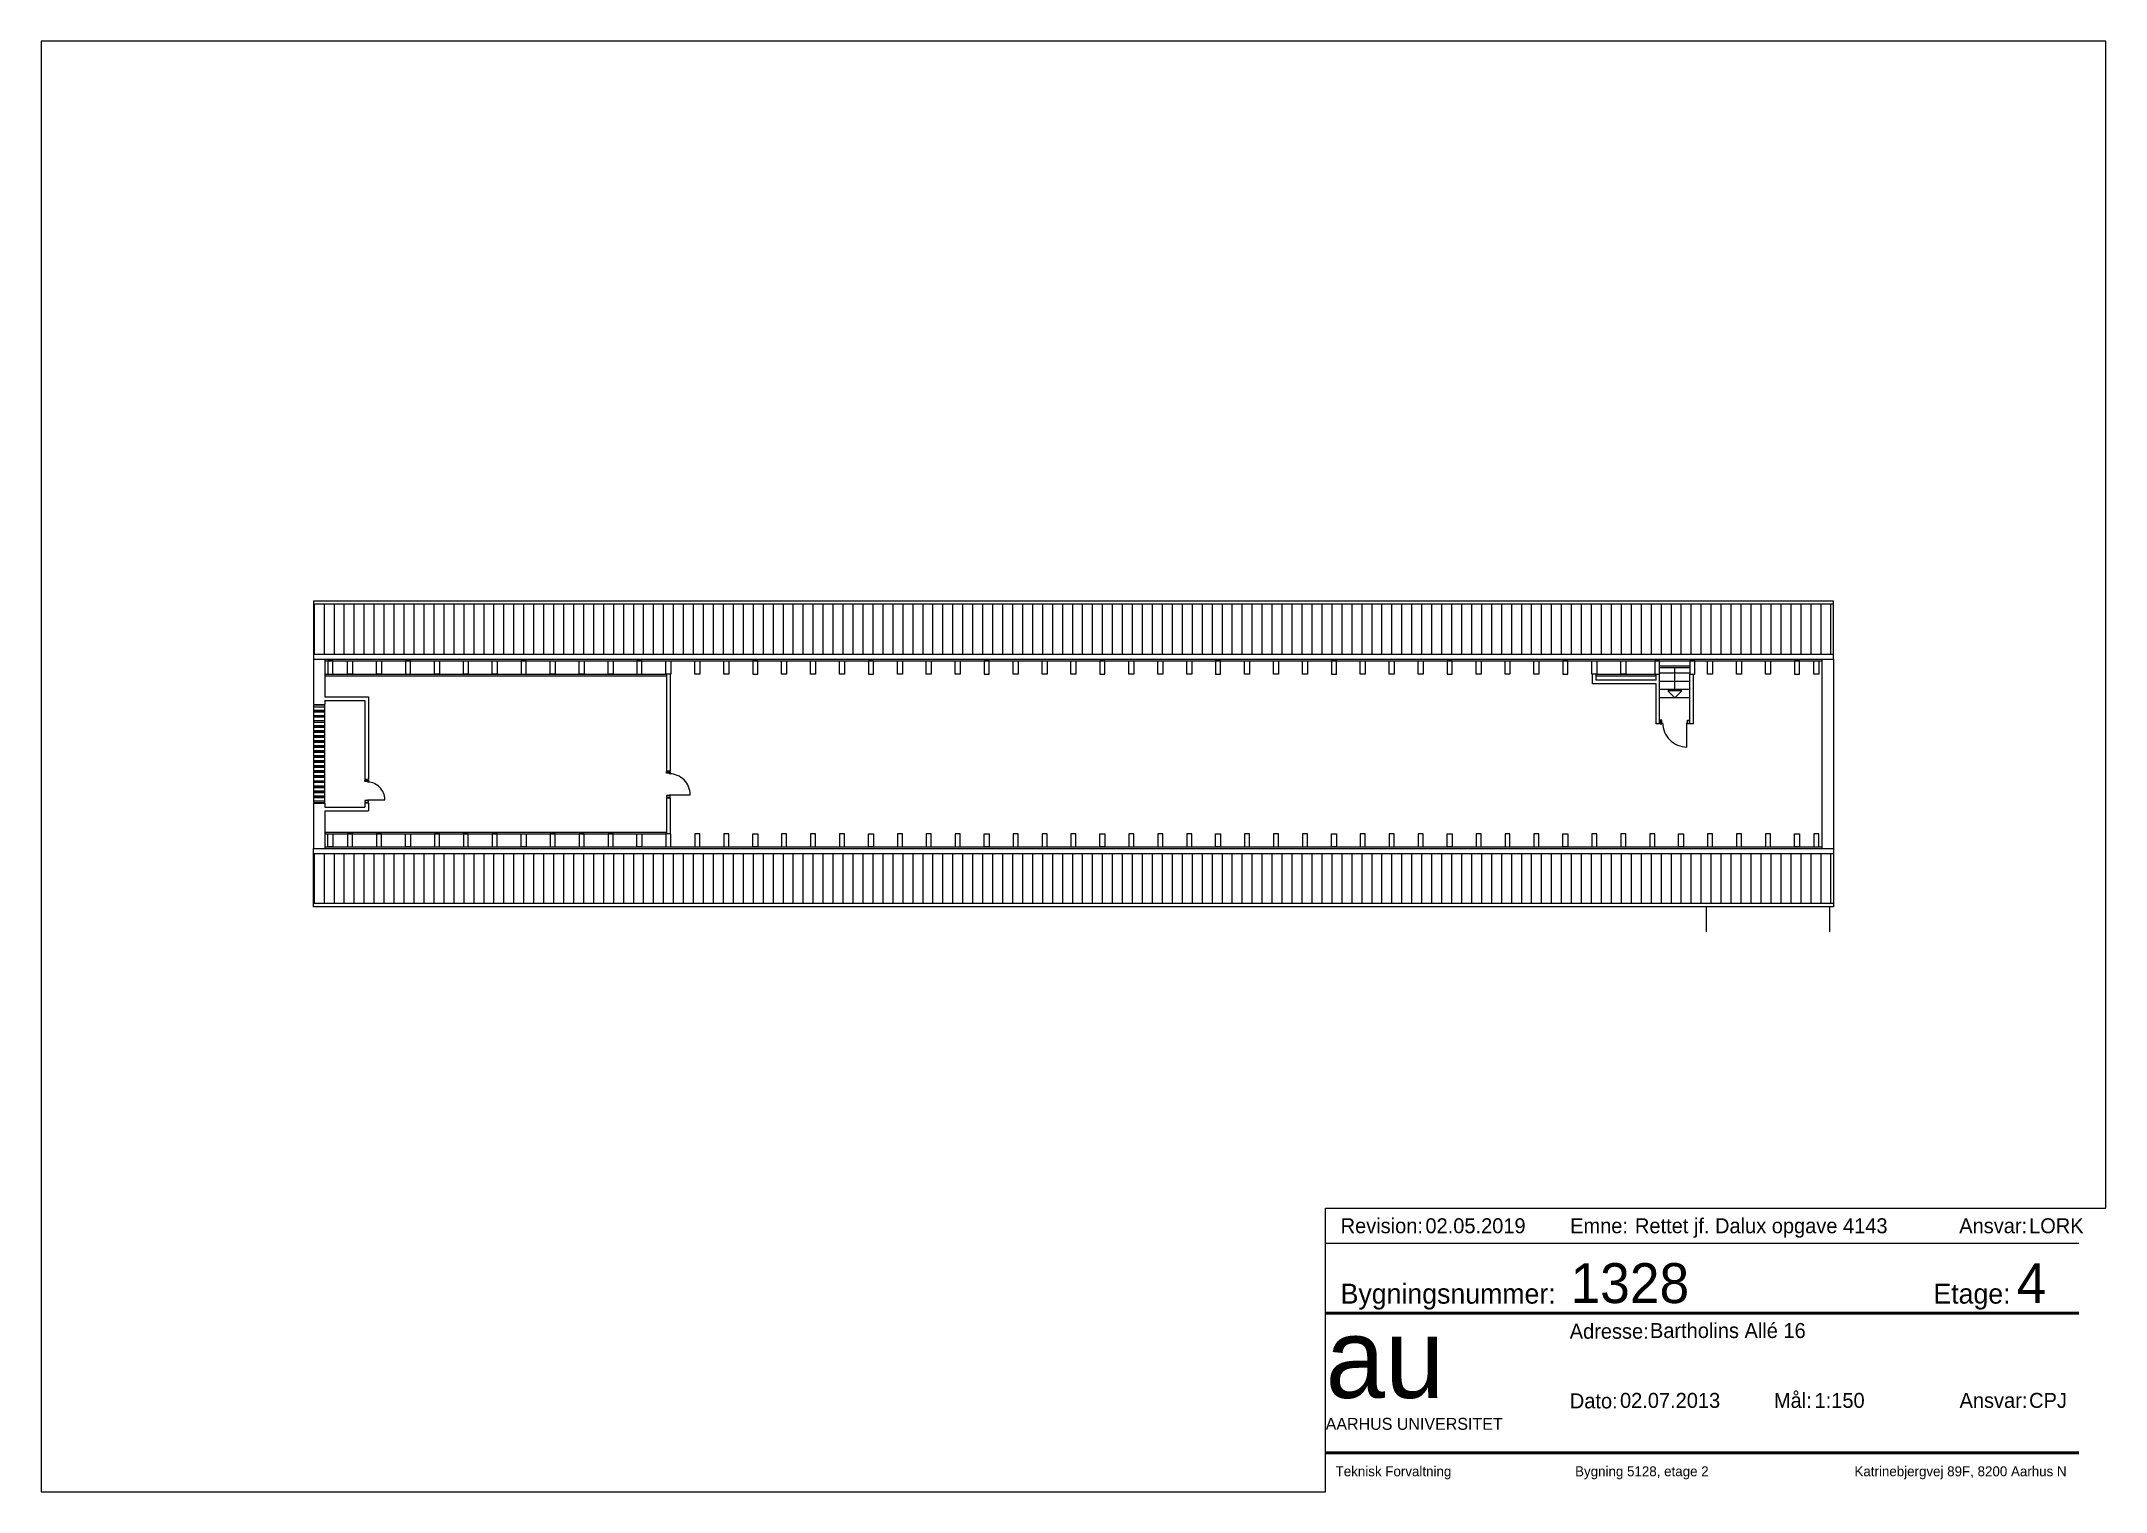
# Paper-space layout 'A3_pdf_liggende' of a CAD drawing. Header units: millimetres. Extents: x 0 to 414, y 0 to 291.
# The model-space entities are those that its viewports show. They can reach past a viewport. Long polylines and large blocks are cut down to what shows.
import ezdxf

# ---------------------------------------------------------------- set-up
doc = ezdxf.new("R2010")
doc.units = ezdxf.units.MM
doc.header["$LTSCALE"] = 100
for name, color, linetype in [('A21----', 7, 'Continuous'), ('a22--l-', 1, 'Continuous'), ('A22--U-', 3, 'Continuous'), ('A24----', 1, 'Continuous'), ('A27----', 1, 'Continuous'), ('A27--S-', 8, 'Continuous'), ('A314---', 1, 'Continuous'), ('A314-S-', 8, 'Continuous'), ('A321---', 1, 'Continuous'), ('A37----', 2, 'Continuous')]:
    doc.layers.add(name, color=color, linetype=linetype)
doc.layers.add('tegningsopsætning', color=7, linetype='Continuous', lineweight=50)
doc.styles.add('ISO', font='ISO')
doc.styles.add('tegningshoved str 3', font='', dxfattribs={"height": 3})
doc.styles.add('tegningshoved str 8', font='', dxfattribs={"height": 8})
doc.styles.get('tegningshoved str 3').set_extended_font_data('AU Passata')
doc.styles.get('tegningshoved str 8').set_extended_font_data('AU Passata')
pattern_1 = [(90, (-139355606.8, 257508952.46), (-300, 2e-14), [])]

# ---------------------------------------------------------------- blocks, each defined once
blk = doc.blocks.new('Tegningshoved')
at = {"layer": 'tegningsopsætning'}
for points in [[(0, 28), (151, 28)], [(0, 0), (151, 0)]]:
    blk.add_lwpolyline(points, dxfattribs=at)
at = {"layer": 'tegningsopsætning', "attachment_point": 1}
for s, width, insert, char_height in [('{\\fAU Passata|b0|i0|c0|p34;Bygningsnummer:}', 14.039, (3, 33.89), 4), ('{\\fAU Passata|b0|i0|c0|p34;Etage:}', 14.039, (121.82, 33.89), 4), ('{\\fAU Passata|b0|i0|c0|p34;Adresse:}', 14.039, (48.92, 25.86), 3), ('{\\fAU Passata|b0|i0|c0|p34;Mål:}', 14.039, (89.85, 12), 3), ('{\\fAU Passata|b0|i0|c0|p34;Dato:}', 14.039, (48.94, 11.9), 3), ('{\\fAU Passata|b0|i0|c0|p34;Ansvar:}', 14.039, (127.06, 12), 3), ('{\\fAU Passata|b0|i0|c0|p34;AARHUS UNIVERSITET}', 76.8942, (0, 7), 2.4)]:
    blk.add_mtext_dynamic_manual_height_columns(s, width=width, gutter_width=1250, heights=[0], dxfattribs=dict(at, insert=insert, char_height=char_height))
at = {"layer": 'tegningsopsætning', "attachment_point": 1, "style": 'ISO'}
for s, width, heights, insert, char_height in [('{\\fAU Peto|b0|i0|c0|p82;au}', 20.8914, [10], (0, 27), 16), ('{\\fAU Passata Light|b0|i0|c0|p34;Teknisk Forvaltning^I^I^I^IBygning 5128, etage 2^I^I^I^IKatrinebjergvej 89F, 8200 Aarhus N^I^I}', 148.2946, [0], (2, -2.71), 2)]:
    blk.add_mtext_dynamic_manual_height_columns(s, width=width, gutter_width=1250, heights=heights, dxfattribs=dict(at, insert=insert, char_height=char_height))
blk = doc.blocks.new('aml. tegningshoved blok')
blk.add_blockref('Tegningshoved', (-156.36, 7.8))
at = {"layer": 'tegningsopsætning'}
for tag, p, height, style in [('XXXX', (-107.28, 37.8), 8, 'tegningshoved str 8'), ('X', (-17.84, 37.8), 8, 'tegningshoved str 8'), ('XXX', (-91.36, 30.8), 3, 'tegningshoved str 3'), ('XX.XX.2012', (-97.36, 16.8), 3, 'tegningshoved str 3'), ('1:XXX', (-58.36, 16.8), 3, 'tegningshoved str 3'), ('XXX', (-15.36, 16.8), 3, 'tegningshoved str 3')]:
    blk.add_attdef(tag, p, '', height=height, dxfattribs=dict(at, style=style))
blk = doc.blocks.new('Rev. blok')
for points in [[(-151, 11), (0, 11)], [(-151, 4), (0, 4)]]:
    blk.add_lwpolyline(points)
at = {"char_height": 3, "attachment_point": 1, "style": 'tegningshoved str 3'}
for s, insert in [('Revision:', (-148, 9)), ('Emne:', (-102, 9)), ('Ansvar:', (-24, 9))]:
    blk.add_mtext_dynamic_manual_height_columns(s, width=7, gutter_width=15, heights=[0], dxfattribs=dict(at, insert=insert))
at = {"style": 'tegningshoved str 3'}
for tag, p in [('XX.XX.2012', (-131, 6)), ('XXX', (-89, 6)), ('XXX', (-10, 6))]:
    blk.add_attdef(tag, p, '', height=3, dxfattribs=at)
blk = doc.blocks.new('D91H')
for points in [[(-840, 110), (-890, 110), (-890, 0), (-840, 0)], [(-20, 0), (-70, 0), (-70, 110), (-20, 110)]]:
    blk.add_lwpolyline(points, close=True)
blk.add_lwpolyline([(-820, 30, 0.414214), (-90, -700), (-90, 30)], format="xyb")
blk = doc.blocks.new('D81V')
for points in [[(20, 110), (20, 0), (70, 0), (70, 110)], [(790, 0), (740, 0), (740, 110), (790, 110)]]:
    blk.add_lwpolyline(points, close=True)
blk.add_lwpolyline([(90, 28), (90, -602, 0.414214), (720, 28, 0.414214)], format="xyb")
blk = doc.blocks.new('D71V')
for p, q in [((70, 110), (20, 110)), ((20, 110), (20, 0)), ((20, 0), (70, 0)), ((70, 0), (70, 110)), ((90, 28), (90, -492)), ((640, 0), (640, 110)), ((640, 110), (690, 110)), ((690, 0), (640, 0)), ((690, 110), (690, 0))]:
    blk.add_line(p, q)
blk.add_arc((91, 37), 529, 269.84255, 359.06613)
blk = doc.blocks.new('PIL')
for p, q in [((0, 0), (-212, -212)), ((0, 0), (212, -212)), ((-212, -212), (212, -212))]:
    blk.add_line(p, q)

msp = doc.modelspace()

# ---------------------------------------------------------------- hatches: boundary and pattern name
at = {"layer": 'A27--S-', "linetype": 'Continuous'}
h = msp.add_hatch(dxfattribs=at)
h.set_pattern_fill('_USER', color=256, scale=300, angle=90, style=0, pattern_type=0)
h.set_pattern_definition(pattern_1)
h.paths.add_polyline_path([(-138951728, 257884547), (-138951728, 257886042), (-138997438, 257886042), (-138997438, 257884547)])
h = msp.add_hatch(dxfattribs=at)
h.set_pattern_fill('_USER', color=256, scale=300, angle=90, style=0, pattern_type=0)
h.set_pattern_definition(pattern_1)
h.paths.add_polyline_path([(-138951728, 257878547), (-138951728, 257877052), (-138997438, 257877052), (-138997438, 257878547)])

# ---------------------------------------------------------------- linework, layer by layer
at = {"layer": 'A21----'}
for p, q in [((-138997438, 257884397), (-138997438, 257883027)), ((-138997088, 257884397), (-138997088, 257883257)), ((-138952078, 257884397), (-138952078, 257878697)), ((-138951728, 257884397), (-138951728, 257878697)), ((-138997088, 257883147), (-138997088, 257883027)), ((-138997438, 257883027), (-138997088, 257883027)), ((-138997438, 257880067), (-138997088, 257880067)), ((-138997438, 257880067), (-138997438, 257878697)), ((-138997088, 257880067), (-138997088, 257879947)), ((-138997088, 257879837), (-138997088, 257878697))]:
    msp.add_line(p, q, dxfattribs=at)
at = {"layer": 'A21----', "color": 15}
for p, q in [((-138955558, 257876952), (-138955558, 257876192)), ((-138951848, 257876952), (-138951848, 257876192)), ((-138951848, 257876952), (-138951848, 257876192))]:
    msp.add_line(p, q, dxfattribs=at)
at = {"layer": 'a22--l-'}
for p, q in [((-138997088, 257883947), (-138986818, 257883947)), ((-138997088, 257883897), (-138986818, 257883897)), ((-138958868, 257883897), (-138957068, 257883897)), ((-138958848, 257883947), (-138957108, 257883947)), ((-138956958, 257884197), (-138956048, 257884197)), ((-138956958, 257884147), (-138956048, 257884147)), ((-138997088, 257879197), (-138986818, 257879197)), ((-138997088, 257879147), (-138986818, 257879147))]:
    msp.add_line(p, q, dxfattribs=at)
at = {"layer": 'A22--U-'}
for p, q in [((-138986818, 257883947), (-138986818, 257881037)), ((-138986708, 257883947), (-138986708, 257881037)), ((-138958978, 257883652), (-138958978, 257883947)), ((-138958868, 257883762), (-138958868, 257883947)), ((-138957068, 257883762), (-138958868, 257883762)), ((-138957068, 257883762), (-138957068, 257883947)), ((-138956958, 257882452), (-138956958, 257883947)), ((-138956048, 257882452), (-138956048, 257883947)), ((-138955938, 257882452), (-138955938, 257883947)), ((-138997088, 257883257), (-138995778, 257883257)), ((-138997088, 257883147), (-138995888, 257883147)), ((-138995888, 257883147), (-138995888, 257880787)), ((-138995778, 257883257), (-138995778, 257880787)), ((-138957068, 257883652), (-138958978, 257883652)), ((-138957068, 257882452), (-138957068, 257883652)), ((-138956958, 257882452), (-138957068, 257882452)), ((-138955938, 257882452), (-138956048, 257882452)), ((-138995888, 257880787), (-138995778, 257880787)), ((-138986818, 257881037), (-138986708, 257881037)), ((-138995888, 257880077), (-138995778, 257880077)), ((-138995888, 257880077), (-138995888, 257879947)), ((-138995778, 257880077), (-138995778, 257879837)), ((-138986818, 257880227), (-138986708, 257880227)), ((-138986818, 257880227), (-138986818, 257879147)), ((-138986708, 257880227), (-138986708, 257879147)), ((-138997088, 257879947), (-138995888, 257879947)), ((-138997088, 257879837), (-138995778, 257879837))]:
    msp.add_line(p, q, dxfattribs=at)
at = {"layer": 'A24----'}
for p, q in [((-138956048, 257883977), (-138956958, 257883977)), ((-138956048, 257883727), (-138956958, 257883727)), ((-138956503, 257883439), (-138956503, 257884147)), ((-138956048, 257883477), (-138956958, 257883477)), ((-138956048, 257883227), (-138956958, 257883227))]:
    msp.add_line(p, q, dxfattribs=at)
at = {"layer": 'A27----'}
for points in [[(-138951728, 257884397), (-138951728, 257886142), (-138997438, 257886142), (-138997438, 257884397)], [(-138951728, 257884547), (-138951728, 257886042), (-138997438, 257886042), (-138997438, 257884547)], [(-138951728, 257878697), (-138951728, 257876952), (-138997438, 257876952), (-138997438, 257878697)], [(-138951728, 257878547), (-138951728, 257877052), (-138997438, 257877052), (-138997438, 257878547)]]:
    msp.add_lwpolyline(points, close=True, dxfattribs=at)
at = {"layer": 'A314---'}
for p, q in [((-138997438, 257882853), (-138997088, 257882853)), ((-138997438, 257882699), (-138997088, 257882699)), ((-138997438, 257882546), (-138997088, 257882546)), ((-138997438, 257882392), (-138997088, 257882392)), ((-138997438, 257882238), (-138997088, 257882238)), ((-138997438, 257882085), (-138997088, 257882085)), ((-138997438, 257881931), (-138997088, 257881931)), ((-138997438, 257881777), (-138997088, 257881777)), ((-138997438, 257881624), (-138997088, 257881624)), ((-138997438, 257881470), (-138997088, 257881470)), ((-138997438, 257881316), (-138997088, 257881316)), ((-138997438, 257881163), (-138997088, 257881163)), ((-138997438, 257881009), (-138997088, 257881009)), ((-138997438, 257880855), (-138997088, 257880855)), ((-138997438, 257880702), (-138997088, 257880702)), ((-138997438, 257880548), (-138997088, 257880548)), ((-138997438, 257880394), (-138997088, 257880394)), ((-138997438, 257880240), (-138997088, 257880240))]:
    msp.add_line(p, q, dxfattribs=at)
msp.add_lwpolyline([(-138997438, 257880087), (-138997088, 257880087), (-138997088, 257883007), (-138997438, 257883007)], close=True, dxfattribs=at)
at = {"layer": 'A314-S-'}
for p, q in [((-138997438, 257882957), (-138997088, 257882957)), ((-138997438, 257882856), (-138997088, 257882856)), ((-138997438, 257882806), (-138997088, 257882806)), ((-138997438, 257882705), (-138997088, 257882705)), ((-138997438, 257882655), (-138997088, 257882655)), ((-138997438, 257882554), (-138997088, 257882554)), ((-138997438, 257882504), (-138997088, 257882504)), ((-138997438, 257882403), (-138997088, 257882403)), ((-138997438, 257882353), (-138997088, 257882353)), ((-138997438, 257882252), (-138997088, 257882252)), ((-138997438, 257882202), (-138997088, 257882202)), ((-138997438, 257882100), (-138997088, 257882100)), ((-138997438, 257882050), (-138997088, 257882050)), ((-138997438, 257881949), (-138997088, 257881949)), ((-138997438, 257881899), (-138997088, 257881899)), ((-138997438, 257881798), (-138997088, 257881798)), ((-138997438, 257881748), (-138997088, 257881748)), ((-138997438, 257881647), (-138997088, 257881647)), ((-138997438, 257881597), (-138997088, 257881597)), ((-138997438, 257881496), (-138997088, 257881496)), ((-138997438, 257881446), (-138997088, 257881446)), ((-138997438, 257881345), (-138997088, 257881345)), ((-138997438, 257881295), (-138997088, 257881295)), ((-138997438, 257881194), (-138997088, 257881194)), ((-138997438, 257881144), (-138997088, 257881144)), ((-138997438, 257881043), (-138997088, 257881043)), ((-138997438, 257880993), (-138997088, 257880993)), ((-138997438, 257880892), (-138997088, 257880892)), ((-138997438, 257880842), (-138997088, 257880842)), ((-138997438, 257880741), (-138997088, 257880741)), ((-138997438, 257880691), (-138997088, 257880691)), ((-138997438, 257880590), (-138997088, 257880590)), ((-138997438, 257880540), (-138997088, 257880540)), ((-138997438, 257880439), (-138997088, 257880439)), ((-138997438, 257880389), (-138997088, 257880389)), ((-138997438, 257880288), (-138997088, 257880288)), ((-138997438, 257880238), (-138997088, 257880238)), ((-138997438, 257880137), (-138997088, 257880137))]:
    msp.add_line(p, q, dxfattribs=at)
msp.add_lwpolyline([(-138997438, 257880087), (-138997088, 257880087), (-138997088, 257883007), (-138997438, 257883007)], close=True, dxfattribs=at)
at = {"layer": 'A37----'}
for p, q in [((-138997088, 257884347), (-138952078, 257884347)), ((-138997088, 257878747), (-138952078, 257878747))]:
    msp.add_line(p, q, dxfattribs=at)
for points in [[(-138996998, 257884347), (-138996998, 257883947), (-138996848, 257883947), (-138996848, 257884347)], [(-138996258, 257884347), (-138996258, 257883947), (-138996408, 257883947), (-138996408, 257884347)], [(-138995388, 257884347), (-138995388, 257883947), (-138995538, 257883947), (-138995538, 257884347)], [(-138994668, 257884347), (-138994668, 257883947), (-138994518, 257883947), (-138994518, 257884347)], [(-138993648, 257884347), (-138993648, 257883947), (-138993798, 257883947), (-138993798, 257884347)], [(-138992778, 257884347), (-138992778, 257883947), (-138992928, 257883947), (-138992928, 257884347)], [(-138991908, 257884347), (-138991908, 257883947), (-138992058, 257883947), (-138992058, 257884347)], [(-138991188, 257884347), (-138991188, 257883947), (-138991038, 257883947), (-138991038, 257884347)], [(-138990168, 257884347), (-138990168, 257883947), (-138990318, 257883947), (-138990318, 257884347)], [(-138989298, 257884347), (-138989298, 257883947), (-138989448, 257883947), (-138989448, 257884347)], [(-138988428, 257884347), (-138988428, 257883947), (-138988578, 257883947), (-138988578, 257884347)], [(-138987708, 257884347), (-138987708, 257883947), (-138987558, 257883947), (-138987558, 257884347)], [(-138986688, 257884347), (-138986688, 257883947), (-138986838, 257883947), (-138986838, 257884347)], [(-138985818, 257884347), (-138985818, 257883947), (-138985968, 257883947), (-138985968, 257884347)], [(-138984948, 257884347), (-138984948, 257883947), (-138985098, 257883947), (-138985098, 257884347)], [(-138984228, 257884347), (-138984228, 257883947), (-138984078, 257883947), (-138984078, 257884347)], [(-138983208, 257884347), (-138983208, 257883947), (-138983358, 257883947), (-138983358, 257884347)], [(-138982338, 257884347), (-138982338, 257883947), (-138982488, 257883947), (-138982488, 257884347)], [(-138981468, 257884347), (-138981468, 257883947), (-138981618, 257883947), (-138981618, 257884347)], [(-138980748, 257884347), (-138980748, 257883947), (-138980598, 257883947), (-138980598, 257884347)], [(-138979728, 257884347), (-138979728, 257883947), (-138979878, 257883947), (-138979878, 257884347)], [(-138978858, 257884347), (-138978858, 257883947), (-138979008, 257883947), (-138979008, 257884347)], [(-138977988, 257884347), (-138977988, 257883947), (-138978138, 257883947), (-138978138, 257884347)], [(-138977268, 257884347), (-138977268, 257883947), (-138977118, 257883947), (-138977118, 257884347)], [(-138976248, 257884347), (-138976248, 257883947), (-138976398, 257883947), (-138976398, 257884347)], [(-138975378, 257884347), (-138975378, 257883947), (-138975528, 257883947), (-138975528, 257884347)], [(-138974508, 257884347), (-138974508, 257883947), (-138974658, 257883947), (-138974658, 257884347)], [(-138973788, 257884347), (-138973788, 257883947), (-138973638, 257883947), (-138973638, 257884347)], [(-138972768, 257884347), (-138972768, 257883947), (-138972918, 257883947), (-138972918, 257884347)], [(-138971898, 257884347), (-138971898, 257883947), (-138972048, 257883947), (-138972048, 257884347)], [(-138971028, 257884347), (-138971028, 257883947), (-138971178, 257883947), (-138971178, 257884347)], [(-138970308, 257884347), (-138970308, 257883947), (-138970158, 257883947), (-138970158, 257884347)], [(-138969288, 257884347), (-138969288, 257883947), (-138969438, 257883947), (-138969438, 257884347)], [(-138968418, 257884347), (-138968418, 257883947), (-138968568, 257883947), (-138968568, 257884347)], [(-138967548, 257884347), (-138967548, 257883947), (-138967698, 257883947), (-138967698, 257884347)], [(-138966828, 257884347), (-138966828, 257883947), (-138966678, 257883947), (-138966678, 257884347)], [(-138965808, 257884347), (-138965808, 257883947), (-138965958, 257883947), (-138965958, 257884347)], [(-138964938, 257884347), (-138964938, 257883947), (-138965088, 257883947), (-138965088, 257884347)], [(-138964068, 257884347), (-138964068, 257883947), (-138964218, 257883947), (-138964218, 257884347)], [(-138963348, 257884347), (-138963348, 257883947), (-138963198, 257883947), (-138963198, 257884347)], [(-138962328, 257884347), (-138962328, 257883947), (-138962478, 257883947), (-138962478, 257884347)], [(-138961458, 257884347), (-138961458, 257883947), (-138961608, 257883947), (-138961608, 257884347)], [(-138960588, 257884347), (-138960588, 257883947), (-138960738, 257883947), (-138960738, 257884347)], [(-138959868, 257884347), (-138959868, 257883947), (-138959718, 257883947), (-138959718, 257884347)], [(-138958848, 257884347), (-138958848, 257883947), (-138958998, 257883947), (-138958998, 257884347)], [(-138957978, 257884347), (-138957978, 257883947), (-138958128, 257883947), (-138958128, 257884347)], [(-138957108, 257884347), (-138957108, 257883947), (-138956958, 257883947), (-138956958, 257884347)], [(-138956048, 257884347), (-138956048, 257883947), (-138955898, 257883947), (-138955898, 257884347)], [(-138955368, 257884347), (-138955368, 257883947), (-138955518, 257883947), (-138955518, 257884347)], [(-138954498, 257884347), (-138954498, 257883947), (-138954648, 257883947), (-138954648, 257884347)], [(-138953628, 257884347), (-138953628, 257883947), (-138953778, 257883947), (-138953778, 257884347)], [(-138952908, 257884347), (-138952908, 257883947), (-138952758, 257883947), (-138952758, 257884347)], [(-138952168, 257884347), (-138952168, 257883947), (-138952318, 257883947), (-138952318, 257884347)], [(-138996998, 257878747), (-138996998, 257879147), (-138996848, 257879147), (-138996848, 257878747)], [(-138996258, 257878747), (-138996258, 257879147), (-138996408, 257879147), (-138996408, 257878747)], [(-138995388, 257878747), (-138995388, 257879147), (-138995538, 257879147), (-138995538, 257878747)], [(-138994668, 257878747), (-138994668, 257879147), (-138994518, 257879147), (-138994518, 257878747)], [(-138993648, 257878747), (-138993648, 257879147), (-138993798, 257879147), (-138993798, 257878747)], [(-138992778, 257878747), (-138992778, 257879147), (-138992928, 257879147), (-138992928, 257878747)], [(-138991908, 257878747), (-138991908, 257879147), (-138992058, 257879147), (-138992058, 257878747)], [(-138991188, 257878747), (-138991188, 257879147), (-138991038, 257879147), (-138991038, 257878747)], [(-138990168, 257878747), (-138990168, 257879147), (-138990318, 257879147), (-138990318, 257878747)], [(-138989298, 257878747), (-138989298, 257879147), (-138989448, 257879147), (-138989448, 257878747)], [(-138988428, 257878747), (-138988428, 257879147), (-138988578, 257879147), (-138988578, 257878747)], [(-138987708, 257878747), (-138987708, 257879147), (-138987558, 257879147), (-138987558, 257878747)], [(-138986688, 257878747), (-138986688, 257879147), (-138986838, 257879147), (-138986838, 257878747)], [(-138985818, 257878747), (-138985818, 257879147), (-138985968, 257879147), (-138985968, 257878747)], [(-138984948, 257878747), (-138984948, 257879147), (-138985098, 257879147), (-138985098, 257878747)], [(-138984228, 257878747), (-138984228, 257879147), (-138984078, 257879147), (-138984078, 257878747)], [(-138983208, 257878747), (-138983208, 257879147), (-138983358, 257879147), (-138983358, 257878747)], [(-138982338, 257878747), (-138982338, 257879147), (-138982488, 257879147), (-138982488, 257878747)], [(-138981468, 257878747), (-138981468, 257879147), (-138981618, 257879147), (-138981618, 257878747)], [(-138980748, 257878747), (-138980748, 257879147), (-138980598, 257879147), (-138980598, 257878747)], [(-138979728, 257878747), (-138979728, 257879147), (-138979878, 257879147), (-138979878, 257878747)], [(-138978858, 257878747), (-138978858, 257879147), (-138979008, 257879147), (-138979008, 257878747)], [(-138977988, 257878747), (-138977988, 257879147), (-138978138, 257879147), (-138978138, 257878747)], [(-138977268, 257878747), (-138977268, 257879147), (-138977118, 257879147), (-138977118, 257878747)], [(-138976248, 257878747), (-138976248, 257879147), (-138976398, 257879147), (-138976398, 257878747)], [(-138975378, 257878747), (-138975378, 257879147), (-138975528, 257879147), (-138975528, 257878747)], [(-138974508, 257878747), (-138974508, 257879147), (-138974658, 257879147), (-138974658, 257878747)], [(-138973788, 257878747), (-138973788, 257879147), (-138973638, 257879147), (-138973638, 257878747)], [(-138972768, 257878747), (-138972768, 257879147), (-138972918, 257879147), (-138972918, 257878747)], [(-138971898, 257878747), (-138971898, 257879147), (-138972048, 257879147), (-138972048, 257878747)], [(-138971028, 257878747), (-138971028, 257879147), (-138971178, 257879147), (-138971178, 257878747)], [(-138970308, 257878747), (-138970308, 257879147), (-138970158, 257879147), (-138970158, 257878747)], [(-138969288, 257878747), (-138969288, 257879147), (-138969438, 257879147), (-138969438, 257878747)], [(-138968418, 257878747), (-138968418, 257879147), (-138968568, 257879147), (-138968568, 257878747)], [(-138967548, 257878747), (-138967548, 257879147), (-138967698, 257879147), (-138967698, 257878747)], [(-138966828, 257878747), (-138966828, 257879147), (-138966678, 257879147), (-138966678, 257878747)], [(-138965808, 257878747), (-138965808, 257879147), (-138965958, 257879147), (-138965958, 257878747)], [(-138964938, 257878747), (-138964938, 257879147), (-138965088, 257879147), (-138965088, 257878747)], [(-138964068, 257878747), (-138964068, 257879147), (-138964218, 257879147), (-138964218, 257878747)], [(-138963348, 257878747), (-138963348, 257879147), (-138963198, 257879147), (-138963198, 257878747)], [(-138962328, 257878747), (-138962328, 257879147), (-138962478, 257879147), (-138962478, 257878747)], [(-138961458, 257878747), (-138961458, 257879147), (-138961608, 257879147), (-138961608, 257878747)], [(-138960588, 257878747), (-138960588, 257879147), (-138960738, 257879147), (-138960738, 257878747)], [(-138959868, 257878747), (-138959868, 257879147), (-138959718, 257879147), (-138959718, 257878747)], [(-138958848, 257878747), (-138958848, 257879147), (-138958998, 257879147), (-138958998, 257878747)], [(-138957978, 257878747), (-138957978, 257879147), (-138958128, 257879147), (-138958128, 257878747)], [(-138957108, 257878747), (-138957108, 257879147), (-138957258, 257879147), (-138957258, 257878747)], [(-138956388, 257878747), (-138956388, 257879147), (-138956238, 257879147), (-138956238, 257878747)], [(-138955368, 257878747), (-138955368, 257879147), (-138955518, 257879147), (-138955518, 257878747)], [(-138954498, 257878747), (-138954498, 257879147), (-138954648, 257879147), (-138954648, 257878747)], [(-138953628, 257878747), (-138953628, 257879147), (-138953778, 257879147), (-138953778, 257878747)], [(-138952908, 257878747), (-138952908, 257879147), (-138952758, 257879147), (-138952758, 257878747)], [(-138952168, 257878747), (-138952168, 257879147), (-138952318, 257879147), (-138952318, 257878747)]]:
    msp.add_lwpolyline(points, close=True, dxfattribs=at)

# ---------------------------------------------------------------- block references
at = {"layer": 'A24----', "rotation": 180}
msp.add_blockref('PIL', (-138956503, 257883227), dxfattribs=at)
at = {"layer": 'A321---'}
msp.add_blockref('D91H', (-138956048, 257882452), dxfattribs=at)
at = {"layer": 'A321---', "rotation": 90}
for name, p in [('D71V', (-138995778, 257880077)), ('D81V', (-138986708, 257880227))]:
    msp.add_blockref(name, p, dxfattribs=at)

psp = doc.layouts.new('A3_pdf_liggende')

# ---------------------------------------------------------------- linework, layer by layer
at = {"layer": 'Defpoints'}
psp.add_lwpolyline([(0, 0), (257.45, 0), (257.45, 56.8), (413.81, 56.8), (413.81, 290.68), (0, 290.68), (0, 0)], close=True, dxfattribs=at)

# ---------------------------------------------------------------- block references
ref = psp.add_blockref('Rev. blok', (408.45, 45.8))
ref.add_attrib('XXX', 'LORK', (398.45, 51.8), dxfattribs={"height": 3, "style": 'tegningshoved str 3'})
ref.add_attrib('XXX', 'Rettet jf. Dalux opgave 4143', (319.45, 51.8), dxfattribs={"height": 3, "style": 'tegningshoved str 3'})
ref.add_attrib('XX.XX.2012', '02.05.2019', (277.45, 51.8), dxfattribs={"height": 3, "style": 'tegningshoved str 3'})
ref = psp.add_blockref('aml. tegningshoved blok', (413.81, 0))
ref.add_attrib('XXXX', '1328', (306.52, 37.8), dxfattribs={"layer": 'tegningsopsætning', "height": 8, "style": 'tegningshoved str 8'})
ref.add_attrib('X', '4', (395.96, 37.8), dxfattribs={"layer": 'tegningsopsætning', "height": 8, "style": 'tegningshoved str 8'})
ref.add_attrib('XXX', 'Bartholins Allé 16', (322.45, 30.8), dxfattribs={"layer": 'tegningsopsætning', "height": 3, "style": 'tegningshoved str 3'})
ref.add_attrib('XX.XX.2012', '02.07.2013', (316.45, 16.8), dxfattribs={"layer": 'tegningsopsætning', "height": 3, "style": 'tegningshoved str 3'})
ref.add_attrib('1:XXX', '1:150', (355.45, 16.8), dxfattribs={"layer": 'tegningsopsætning', "height": 3, "style": 'tegningshoved str 3'})
ref.add_attrib('XXX', 'CPJ', (398.45, 16.8), dxfattribs={"layer": 'tegningsopsætning', "height": 3, "style": 'tegningshoved str 3'})

# ---------------------------------------------------------------- viewports
at = {"layer": 'Defpoints', "view_target_point": (-138974582.78, 257881166.77), "view_twist_angle": 360}
vp = psp.add_viewport(center=(206.9, 145.34), size=(413.81, 290.6818), view_center_point=(0, 0), view_height=43602.2763, dxfattribs=at)
vp.dxf.flags = 0x10000  # cut along an outline
vp.dxf.clipping_boundary_handle = psp.add_lwpolyline([(0, 0), (257.45, 0), (257.45, 56.8), (413.81, 56.8), (413.81, 290.68), (0, 290.68), (0, 0)], format="xyb", close=True, dxfattribs={"invisible": 1}).dxf.handle

doc.saveas('drawing.dxf')
